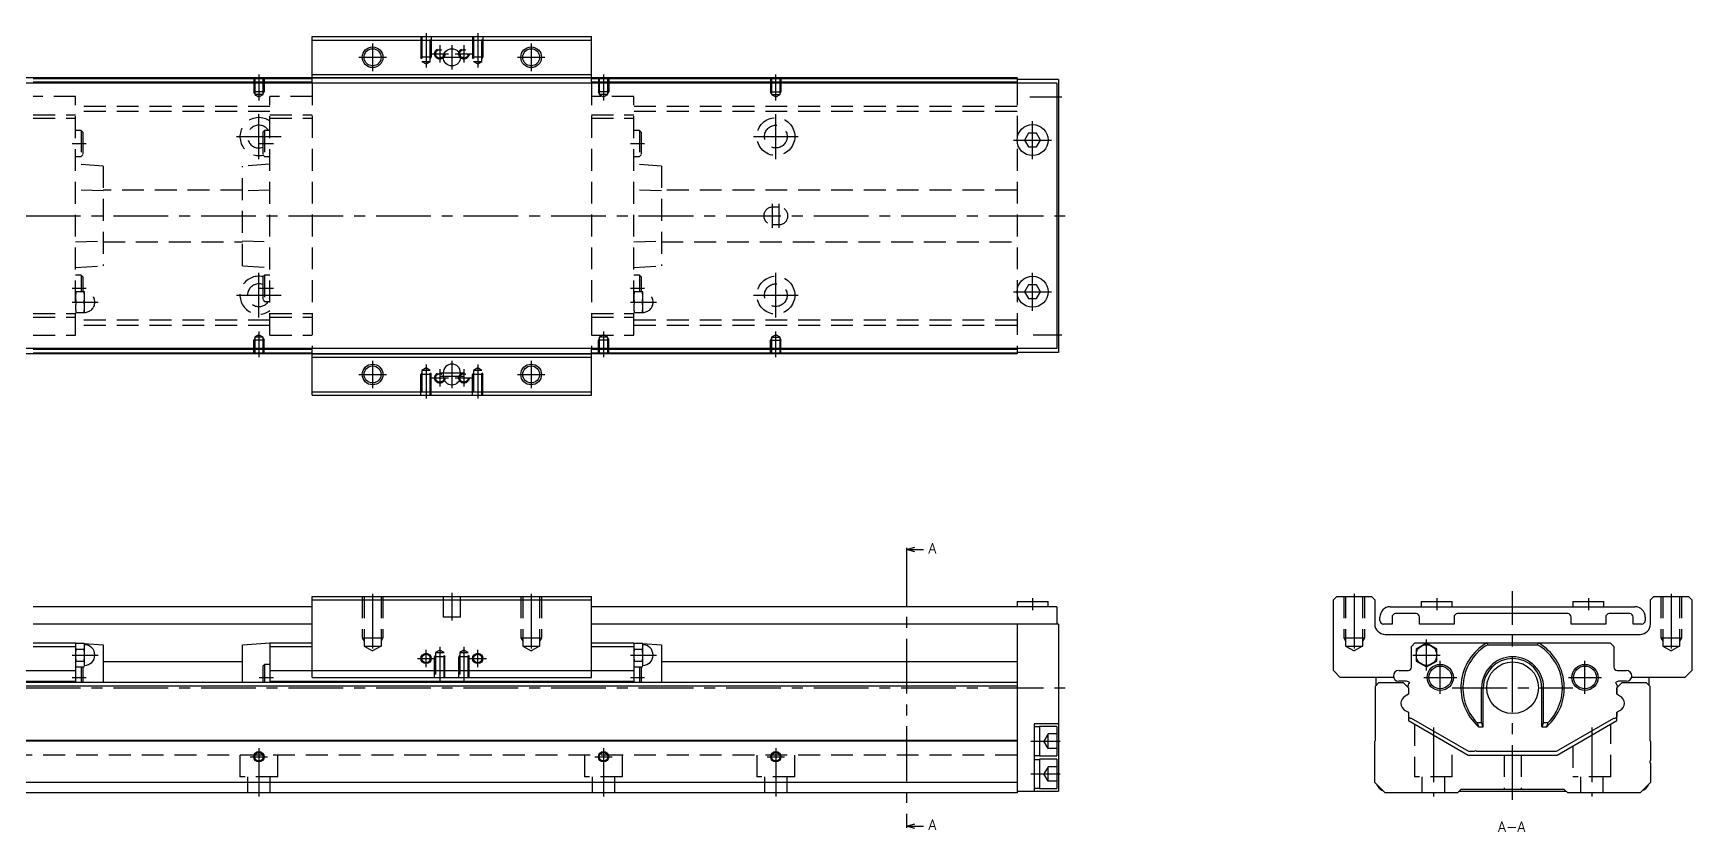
# Model space of a CAD drawing. Extents: x 0 to 924, y -8 to 230.
# Drawn here: x 442.9 to 924.2, y -1.3 to 230.4 of the extents above; entities that cross this region are included whole.
import ezdxf

# ---------------------------------------------------------------- set-up
doc = ezdxf.new("R2010")
doc.units = 0
doc.header["$LTSCALE"] = 0.5
doc.linetypes.add('CENTER', pattern=[50.8, 31.75, -6.35, 6.35, -6.35])
doc.linetypes.add('DASHED', pattern=[19.05, 12.7, -6.35])
for name, color, linetype in [('MSM_CENTER', 1, 'CENTER'), ('MSM_CONTINUOUS', 7, 'CONTINUOUS'), ('MSM_DASHED', 4, 'DASHED'), ('MSM_NARROW', 5, 'CONTINUOUS'), ('MSM_PART_NUMBER', 7, 'CONTINUOUS')]:
    doc.layers.add(name, color=color, linetype=linetype)
doc.styles.get("Standard").update_dxf_attribs({"font": 'txt.shx', "height": 3, "bigfont": 'bigfont.shx'})

msp = doc.modelspace()

# ---------------------------------------------------------------- linework, layer by layer
at = {"layer": 'MSM_CENTER'}
for p, q in [((541.4, 227.38), (541.4, 219.38)), ((556.9, 230.38), (556.9, 220.47)), ((560.9, 226.88), (560.9, 221.88)), ((564.4, 226.88), (564.4, 219.88)), ((567.9, 226.88), (567.9, 221.88)), ((571.9, 230.38), (571.9, 220.47)), ((587.4, 227.38), (587.4, 219.38)), ((537.4, 223.38), (545.4, 223.38)), ((558.4, 224.38), (563.4, 224.38)), ((560.9, 223.38), (567.9, 223.38)), ((565.4, 224.38), (570.4, 224.38)), ((583.4, 223.38), (591.4, 223.38)), ((508.4, 218.38), (508.4, 210.87)), ((608.4, 218.38), (608.4, 210.87)), ((658.4, 210.87), (658.4, 218.38)), ((732.07, 211.88), (741.4, 211.88)), ((508.4, 193.88), (508.4, 206.88)), ((658.4, 193.88), (658.4, 206.88)), ((732.9, 193.88), (732.9, 204.88)), ((454.2, 198.38), (458.3, 198.38)), ((501.9, 200.38), (514.9, 200.38)), ((508.5, 198.38), (512.6, 198.38)), ((616.2, 198.38), (620.3, 198.38)), ((651.9, 200.38), (664.9, 200.38)), ((727.4, 199.38), (738.4, 199.38)), ((657.4, 173.88), (657.4, 180.88)), ((659.4, 173.88), (659.4, 180.88)), ((161.4, 177.38), (742.4, 177.38)), ((508.4, 147.88), (508.4, 160.88)), ((658.4, 147.88), (658.4, 160.88)), ((732.9, 149.88), (732.9, 160.88)), ((454.2, 156.38), (458.3, 156.38)), ((501.9, 154.38), (514.9, 154.38)), ((508.5, 156.38), (512.6, 156.38)), ((616.2, 156.38), (620.3, 156.38)), ((651.9, 154.38), (664.9, 154.38)), ((727.4, 155.38), (738.4, 155.38)), ((454.2, 152.38), (461.8, 152.38)), ((616.2, 152.38), (623.8, 152.38)), ((508.4, 143.89), (508.4, 136.38)), ((608.4, 143.89), (608.4, 136.38)), ((658.4, 136.38), (658.4, 143.89)), ((733.07, 142.88), (741.4, 142.88)), ((541.4, 135.38), (541.4, 127.38)), ((564.4, 135.38), (564.4, 127.38)), ((587.4, 135.38), (587.4, 127.38)), ((537.4, 131.38), (545.4, 131.38)), ((556.9, 134.29), (556.9, 124.38)), ((558.4, 130.38), (563.4, 130.38)), ((560.9, 132.88), (560.9, 127.88)), ((560.9, 131.88), (567.9, 131.88)), ((560.9, 130.88), (567.9, 130.88)), ((565.4, 130.38), (570.4, 130.38)), ((567.9, 132.88), (567.9, 127.88)), ((571.9, 134.29), (571.9, 124.38)), ((583.4, 131.38), (591.4, 131.38)), ((696.28, 80.12), (696.28, 0.88)), ((541.4, 67.76), (541.4, 50.18)), ((564.4, 68), (564.4, 60)), ((587.4, 67.76), (587.4, 50.18)), ((826.21, 67.76), (826.21, 50.18)), ((872.21, 8), (872.21, 68.5)), ((918.21, 67.76), (918.21, 50.18)), ((732.9, 66.5), (732.9, 63)), ((850.21, 66.5), (850.21, 63)), ((894.21, 66.5), (894.21, 63)), ((847.21, 45.54), (847.21, 54.46)), ((454.2, 50), (461.8, 50)), ((554.4, 49), (559.4, 49)), ((556.9, 46.5), (556.9, 51.5)), ((560.9, 52.41), (560.9, 42.5)), ((567.9, 52.41), (567.9, 42.5)), ((569.4, 49), (574.4, 49)), ((571.9, 46.5), (571.9, 51.5)), ((616.2, 50), (623.8, 50)), ((843.21, 50), (851.21, 50)), ((851.21, 38.7), (851.21, 48.3)), ((893.21, 38.7), (893.21, 48.3)), ((454.2, 43.5), (458.3, 43.5)), ((508.5, 43.5), (512.6, 43.5)), ((616.2, 43.5), (620.3, 43.5)), ((846.41, 43.5), (856.01, 43.5)), ((888.41, 43.5), (898.01, 43.5)), ((161.4, 40.5), (742.4, 40.5)), ((854.71, 40.5), (889.71, 40.5)), ((849.21, 28.97), (849.21, 9)), ((895.21, 28.97), (895.21, 9)), ((732.4, 25), (740.9, 25)), ((505.9, 20.5), (510.9, 20.5)), ((508.4, 23), (508.4, 9)), ((605.9, 20.5), (610.9, 20.5)), ((608.4, 23), (608.4, 9)), ((655.9, 20.5), (660.9, 20.5)), ((658.4, 23), (658.4, 9)), ((732.4, 15.5), (740.9, 15.5))]:
    msp.add_line(p, q, dxfattribs=at)
at = {"layer": 'MSM_CONTINUOUS'}
for p, q in [((523.9, 215.88), (523.9, 229.38)), ((523.9, 229.38), (604.9, 229.38)), ((523.9, 228.38), (604.9, 228.38)), ((604.9, 215.88), (604.9, 229.38)), ((728.4, 217.38), (238.4, 217.38)), ((523.9, 217.18), (442.9, 217.18)), ((523.9, 218.38), (604.9, 218.38)), ((523.9, 217.38), (604.9, 217.38)), ((728.4, 217.18), (604.9, 217.18)), ((728.4, 217.38), (728.4, 215.88)), ((740.4, 216.98), (728.4, 216.98)), ((740.4, 216.98), (740.4, 137.78)), ((739.9, 215.88), (224.9, 215.88)), ((523.9, 216.18), (442.9, 216.18)), ((728.4, 216.18), (604.9, 216.18)), ((739.9, 215.88), (739.9, 138.88)), ((731.74, 201.38), (730.59, 199.38)), ((730.59, 199.38), (731.74, 197.38)), ((734.05, 201.38), (731.74, 201.38)), ((731.74, 197.38), (734.05, 197.38)), ((735.2, 199.38), (734.05, 201.38)), ((734.05, 197.38), (735.2, 199.38)), ((731.74, 157.38), (730.59, 155.38)), ((730.59, 155.38), (731.74, 153.38)), ((734.05, 157.38), (731.74, 157.38)), ((735.2, 155.38), (734.05, 157.38)), ((734.05, 153.38), (735.2, 155.38)), ((731.74, 153.38), (734.05, 153.38)), ((739.9, 138.88), (224.9, 138.88)), ((728.4, 137.38), (238.4, 137.38)), ((523.9, 138.58), (442.9, 138.58)), ((523.9, 137.58), (442.9, 137.58)), ((523.9, 125.38), (523.9, 138.88)), ((523.9, 137.38), (604.9, 137.38)), ((523.9, 136.38), (604.9, 136.38)), ((604.9, 125.38), (604.9, 138.88)), ((728.4, 138.58), (604.9, 138.58)), ((728.4, 137.58), (604.9, 137.58)), ((728.4, 138.88), (728.4, 137.38)), ((740.4, 137.78), (728.4, 137.78)), ((561.9, 131.88), (561.9, 130.88)), ((566.9, 130.88), (566.9, 131.88)), ((523.9, 126.38), (604.9, 126.38)), ((523.9, 125.38), (604.9, 125.38)), ((696.28, 80.62), (698.78, 81.29)), ((696.28, 81.12), (696.28, 80.12)), ((696.28, 80.62), (701.28, 80.62)), ((698.78, 79.95), (696.28, 80.62)), ((523.9, 64), (442.9, 64)), ((523.9, 67), (604.9, 67)), ((523.9, 43.5), (523.9, 67)), ((523.9, 66), (604.9, 66)), ((604.9, 43.5), (604.9, 67)), ((739.9, 64), (604.9, 64)), ((728.4, 65.5), (728.4, 64)), ((728.4, 65.5), (737.4, 65.5)), ((737.4, 64), (737.4, 65.5)), ((739.9, 64), (739.9, 59)), ((820.21, 66), (821.21, 67)), ((820.21, 45.5), (820.21, 66)), ((821.21, 67), (831.21, 67)), ((831.21, 67), (832.21, 66)), ((832.21, 66), (832.21, 59)), ((836.71, 64), (907.71, 64)), ((845.71, 65.5), (854.71, 65.5)), ((845.71, 65.5), (845.71, 64)), ((854.71, 64), (854.71, 65.5)), ((889.71, 65.5), (898.71, 65.5)), ((889.71, 65.5), (889.71, 64)), ((898.71, 64), (898.71, 65.5)), ((912.21, 66), (913.21, 67)), ((912.21, 59), (912.21, 66)), ((913.21, 67), (923.21, 67)), ((923.21, 67), (924.21, 66)), ((924.21, 66), (924.21, 45.5)), ((523.9, 59), (442.9, 59)), ((740.4, 59), (604.9, 59)), ((728.4, 59), (728.4, 10)), ((740.4, 59), (740.4, 10.5)), ((833.71, 60), (833.71, 61)), ((837.21, 59), (834.71, 59)), ((837.21, 61), (837.21, 59)), ((844.21, 62), (838.21, 62)), ((845.21, 59), (845.21, 61)), ((855.21, 59), (845.21, 59)), ((855.21, 61), (855.21, 59)), ((888.21, 62), (856.21, 62)), ((889.21, 59), (889.21, 61)), ((899.21, 59), (889.21, 59)), ((899.21, 61), (899.21, 59)), ((906.21, 62), (900.21, 62)), ((907.21, 59), (907.21, 61)), ((909.71, 59), (907.21, 59)), ((910.71, 61), (910.71, 60)), ((442.9, 53.5), (455.2, 53.5)), ((455.2, 53.5), (455.77, 53.46)), ((455.2, 53.5), (455.2, 42)), ((455.32, 53.46), (455.2, 53)), ((455.32, 53.46), (457.67, 53.46)), ((457.8, 53), (457.67, 53.46)), ((457.7, 53.34), (463.2, 53)), ((457.8, 47), (457.8, 53)), ((463.2, 53), (463.2, 42)), ((503.6, 53), (511.6, 53.5)), ((503.6, 42), (503.6, 53)), ((511.6, 53.5), (523.9, 53.5)), ((511.6, 53.5), (511.6, 42)), ((604.9, 53.5), (617.2, 53.5)), ((617.2, 53.5), (617.77, 53.46)), ((617.2, 53.5), (617.2, 42)), ((617.32, 53.46), (617.2, 53)), ((617.32, 53.46), (619.67, 53.46)), ((619.8, 53), (619.67, 53.46)), ((619.7, 53.34), (625.2, 53)), ((619.8, 47), (619.8, 53)), ((625.2, 53), (625.2, 42)), ((835.21, 56), (909.21, 56)), ((842.86, 52.5), (843.86, 53.5)), ((843.86, 53.5), (900.56, 53.5)), ((847.21, 53.46), (844.21, 51.73)), ((850.21, 51.73), (847.21, 53.46)), ((864.73, 53.5), (864.98, 53)), ((864.98, 53), (879.44, 53)), ((879.44, 53), (879.7, 53.5)), ((900.56, 53.5), (901.56, 52.5)), ((442.9, 52.5), (455.2, 52.5)), ((455.2, 52.41), (455.2, 52.6)), ((455.32, 51.73), (457.67, 51.73)), ((455.32, 48.27), (457.67, 48.27)), ((511.6, 52.5), (523.9, 52.5)), ((604.9, 52.5), (617.2, 52.5)), ((617.2, 52.41), (617.2, 52.6)), ((617.32, 51.73), (619.67, 51.73)), ((617.32, 48.27), (619.67, 48.27)), ((842.86, 46.5), (842.86, 52.5)), ((844.21, 51.73), (844.21, 48.27)), ((844.21, 48.27), (847.21, 46.54)), ((847.21, 46.54), (850.21, 48.27)), ((850.21, 48.27), (850.21, 51.73)), ((901.56, 52.5), (901.56, 46.5)), ((349.6, 45.5), (455.2, 45.5)), ((455.2, 47), (455.32, 46.54)), ((455.32, 46.54), (457.67, 46.54)), ((456.8, 46.54), (456.8, 42)), ((457.3, 46.54), (457.3, 42)), ((457.67, 46.54), (457.8, 47)), ((503.6, 48), (463.2, 48)), ((510, 47.3), (509.5, 46.8)), ((509.5, 46.8), (509.5, 42)), ((511.6, 47.3), (510, 47.3)), ((510, 47.3), (510, 42)), ((511.6, 45.5), (617.2, 45.5)), ((523.9, 43.5), (604.9, 43.5)), ((617.2, 47), (617.32, 46.54)), ((617.32, 46.54), (619.67, 46.54)), ((618.8, 46.54), (618.8, 42)), ((619.3, 46.54), (619.3, 42)), ((619.67, 46.54), (619.8, 47)), ((728.4, 48), (625.2, 48)), ((822.21, 43.5), (820.21, 45.5)), ((837.68, 43.5), (822.21, 43.5)), ((832.61, 41.2), (832.61, 43.5)), ((839.16, 45.5), (841.86, 45.5)), ((902.56, 45.5), (905.26, 45.5)), ((922.21, 43.5), (906.75, 43.5)), ((911.81, 41.2), (911.81, 43.5)), ((924.21, 45.5), (922.21, 43.5)), ((728.4, 42), (238.4, 42)), ((728.4, 41), (238.4, 41)), ((349.6, 42.4), (455.2, 42.4)), ((511.6, 42.4), (617.2, 42.4)), ((832.41, 41), (833.41, 42)), ((832.41, 25.2), (832.41, 41)), ((833.41, 42), (840.46, 42)), ((841.46, 42.4), (839.16, 42.4)), ((840.46, 42), (841.96, 40.5)), ((840.46, 42), (841.96, 40.5)), ((841.96, 38.61), (841.07, 38.1)), ((841.91, 40.55), (841.91, 41.2)), ((841.96, 40.5), (841.96, 38.61)), ((863.21, 30.44), (863.21, 40.5)), ((863.71, 29.22), (863.71, 40.5)), ((880.71, 29.22), (880.71, 40.5)), ((881.21, 30.44), (881.21, 40.5)), ((902.46, 40.5), (903.96, 42)), ((902.51, 40.55), (902.46, 40.5)), ((902.46, 40.5), (902.46, 38.61)), ((902.46, 38.61), (902.46, 40.5)), ((903.36, 38.1), (902.46, 38.61)), ((902.51, 41.2), (902.51, 40.55)), ((905.26, 42.4), (902.96, 42.4)), ((903.96, 42), (911.01, 42)), ((911.01, 42), (912.01, 41)), ((912.01, 41), (912.01, 25.2)), ((841.07, 33.9), (841.96, 33.39)), ((902.46, 33.39), (903.36, 33.9)), ((733.4, 30), (733.4, 10.5)), ((740.4, 30), (733.4, 30)), ((734.9, 29.15), (733.4, 29.15)), ((739.9, 29.25), (734.9, 29.25)), ((734.9, 29.25), (734.9, 20.75)), ((739.9, 29.25), (739.9, 20.75)), ((841.96, 33.39), (841.96, 31)), ((841.96, 31), (859.28, 21)), ((842.91, 31.61), (842.71, 31.61)), ((859.55, 22), (842.91, 31.61)), ((861.85, 30.44), (863.21, 30.44)), ((862.32, 29.22), (863.71, 29.22)), ((863.71, 29.22), (863.21, 30.44)), ((881.21, 30.44), (880.71, 29.22)), ((880.71, 29.22), (882.1, 29.22)), ((881.21, 30.44), (882.57, 30.44)), ((901.51, 31.61), (884.87, 22)), ((885.14, 21), (902.46, 31)), ((901.71, 31.61), (901.51, 31.61)), ((902.46, 33.39), (902.46, 32.13)), ((902.46, 31), (902.46, 33.39)), ((728.4, 25.2), (238.4, 25.2)), ((728.4, 25), (238.4, 25)), ((832.21, 25), (832.41, 25.2)), ((832.21, 13), (832.21, 25)), ((912.01, 25.2), (912.21, 25)), ((912.21, 25), (912.21, 19.4)), ((733.4, 20.85), (734.9, 20.85)), ((734.9, 19.65), (733.4, 19.65)), ((734.9, 20.75), (739.9, 20.75)), ((739.9, 19.75), (734.9, 19.75)), ((734.9, 19.75), (734.9, 11.25)), ((739.9, 19.75), (739.9, 11.25)), ((859.28, 21), (885.14, 21)), ((861.06, 22), (859.55, 22)), ((884.87, 22), (861.86, 22)), ((912.21, 18.6), (912.21, 13)), ((728.4, 13), (238.4, 13)), ((728.4, 10), (238.4, 10)), ((728.4, 10.5), (740.4, 10.5)), ((733.4, 11.35), (734.9, 11.35)), ((734.9, 11.25), (739.9, 11.25)), ((835.21, 10), (832.21, 13)), ((856.21, 10), (835.21, 10)), ((857.21, 11), (856.21, 10)), ((856.71, 10.5), (887.71, 10.5)), ((887.21, 11), (857.21, 11)), ((888.21, 10), (887.21, 11)), ((909.21, 10), (888.21, 10)), ((912.21, 13), (909.21, 10)), ((696.28, 0.38), (698.78, 1.05)), ((696.28, 0.88), (696.28, -0.12)), ((696.28, 0.38), (701.28, 0.38)), ((698.78, -0.29), (696.28, 0.38))]:
    msp.add_line(p, q, dxfattribs=at)
for centre, radius in [((541.4, 223.38), 2.46), ((564.4, 223.38), 2.5), ((587.4, 223.38), 2.46), ((732.9, 199.38), 4.5), ((732.9, 155.38), 4.5), ((541.4, 131.38), 2.46), ((587.4, 131.38), 2.46), ((847.21, 50), 3), ((556.9, 49), 1.23), ((571.9, 49), 1.23), ((851.21, 43.5), 3.8), ((851.21, 43.5), 3.3), ((872.21, 40.5), 7.5), ((893.21, 43.5), 3.8), ((893.21, 43.5), 3.3), ((508.4, 20.5), 1.23), ((608.4, 20.5), 1.23), ((658.4, 20.5), 1.23)]:
    msp.add_circle(centre, radius, dxfattribs=at)
for centre, radius, start, end in [((564.4, 131.88), 2.5, 0, 180), ((564.4, 130.88), 2.5, 180, 0), ((836.71, 61), 3, 90, 180), ((907.71, 61), 3, 0, 90), ((835.21, 59), 3, 180, 270), ((834.71, 60), 1, 180, 270), ((838.21, 61), 1, 90, 180), ((844.21, 61), 1, 0, 90), ((856.21, 61), 1, 90, 180), ((888.21, 61), 1, 0, 90), ((900.21, 61), 1, 90, 180), ((906.21, 61), 1, 0, 90), ((909.21, 59), 3, 270, 0), ((909.71, 60), 1, 270, 0), ((458.5, 52.57), 3.31, 164.2277, 179.4294), ((454.49, 52.56), 3.31, 0.5738, 15.7691), ((457.8, 50), 3, 270, 90), ((620.5, 52.57), 3.31, 164.2277, 179.4294), ((616.49, 52.56), 3.31, 0.5738, 15.7691), ((619.8, 50), 3, 270, 90), ((872.21, 40.5), 15, 119.9264, 228.7639), ((872.21, 40.5), 14.44, 120.051, 224.1514), ((872.21, 40.5), 14.44, 315.8486, 59.949), ((872.21, 40.5), 15, 311.2361, 60.0736), ((458.5, 52.63), 3.31, 180.5738, 195.7691), ((468.08, 49.95), 12.89, 172.0306, 179.7562), ((468.65, 50.1), 13.46, 180.407, 187.8062), ((458.5, 47.37), 3.31, 164.2277, 179.4294), ((454.49, 52.63), 3.31, 344.2277, 359.4294), ((444.9, 49.94), 12.89, 0.2452, 7.968), ((444.34, 50.1), 13.46, 352.1938, 359.593), ((454.49, 47.37), 3.31, 0.5738, 15.7691), ((620.5, 52.63), 3.31, 180.5738, 195.7691), ((630.08, 49.95), 12.89, 172.0306, 179.7562), ((630.65, 50.1), 13.46, 180.407, 187.8062), ((620.5, 47.37), 3.31, 164.2277, 179.4294), ((616.49, 52.63), 3.31, 344.2277, 359.4294), ((606.9, 49.94), 12.89, 0.2452, 7.968), ((606.34, 50.1), 13.46, 352.1938, 359.593), ((616.49, 47.37), 3.31, 0.5738, 15.7691), ((872.21, 40.5), 9, 0, 180), ((872.21, 40.5), 8.5, 0, 180), ((458.5, 47.44), 3.31, 180.5738, 195.7691), ((454.49, 47.43), 3.31, 344.2277, 359.4294), ((620.5, 47.44), 3.31, 180.5738, 195.7691), ((616.49, 47.43), 3.31, 344.2277, 359.4294), ((839.16, 43.95), 1.55, 90, 270), ((841.86, 46.5), 1, 270, 0), ((902.56, 46.5), 1, 180, 270), ((905.26, 43.95), 1.55, 270, 90), ((841.46, 41.4), 1, 30.0919, 90), ((842.71, 41.2), 0.8, 118.7489, 180), ((902.96, 41.4), 1, 90, 149.9081), ((901.71, 41.2), 0.8, 0, 61.2511), ((842.37, 35.85), 2.6, 120, 176.5893), ((842.37, 36.15), 2.6, 183.4107, 240), ((902.06, 35.85), 2.6, 3.4107, 60), ((902.06, 36.15), 2.6, 300, 356.5893), ((842.71, 32.41), 0.8, 200.3641, 270), ((874.44, 34.62), 13.26, 198.3686, 204.03), ((869.92, 34.65), 13.33, 335.9851, 341.6163), ((901.71, 32.41), 0.8, 270, 339.6276), ((861.46, 21.7), 0.5, 36.8699, 143.1301), ((912.51, 19), 0.5, 126.8699, 233.1301), ((835.61, 13.5), 3, 201.8137, 248.1863), ((908.81, 13.5), 3, 291.8151, 338.1849)]:
    msp.add_arc(centre, radius, start, end, dxfattribs=at)
at = {"layer": 'MSM_DASHED'}
for p, q in [((555.4, 229.38), (555.4, 223.38)), ((555.67, 229.38), (555.67, 222.18)), ((558.13, 222.18), (558.13, 229.38)), ((558.4, 229.38), (558.4, 223.38)), ((570.4, 229.38), (570.4, 223.38)), ((570.67, 229.38), (570.67, 222.18)), ((573.13, 222.18), (573.13, 229.38)), ((573.4, 229.38), (573.4, 223.38)), ((558.4, 223.38), (555.4, 223.38)), ((555.67, 222.91), (555.4, 223.38)), ((555.67, 222.18), (558.13, 222.18)), ((555.67, 222.18), (556.9, 221.47)), ((556.9, 221.47), (558.13, 222.18)), ((558.13, 222.91), (558.4, 223.38)), ((573.4, 223.38), (570.4, 223.38)), ((570.67, 222.91), (570.4, 223.38)), ((570.67, 222.18), (573.13, 222.18)), ((570.67, 222.18), (571.9, 221.47)), ((571.9, 221.47), (573.13, 222.18)), ((573.13, 222.91), (573.4, 223.38)), ((506.9, 217.38), (506.9, 213.38)), ((507.17, 217.38), (507.17, 212.58)), ((509.63, 212.58), (509.63, 217.38)), ((509.9, 217.38), (509.9, 213.38)), ((604.9, 217.38), (523.9, 217.38)), ((606.9, 217.38), (606.9, 213.38)), ((607.17, 217.38), (607.17, 212.58)), ((609.63, 212.58), (609.63, 217.38)), ((609.9, 217.38), (609.9, 213.38)), ((656.9, 217.38), (656.9, 213.38)), ((657.17, 217.38), (657.17, 212.58)), ((659.63, 212.58), (659.63, 217.38)), ((659.9, 217.38), (659.9, 213.38)), ((455.2, 211.98), (442.9, 211.98)), ((455.2, 142.78), (455.2, 211.98)), ((509.9, 213.38), (506.9, 213.38)), ((507.17, 212.91), (506.9, 213.38)), ((509.63, 212.58), (507.17, 212.58)), ((507.17, 212.58), (508.4, 211.87)), ((508.4, 211.87), (509.63, 212.58)), ((509.63, 212.91), (509.9, 213.38)), ((523.9, 211.98), (511.6, 211.98)), ((511.6, 142.78), (511.6, 211.98)), ((523.9, 215.88), (523.9, 138.88)), ((604.9, 215.88), (604.9, 138.88)), ((617.2, 211.98), (604.9, 211.98)), ((609.9, 213.38), (606.9, 213.38)), ((607.17, 212.91), (606.9, 213.38)), ((609.63, 212.58), (607.17, 212.58)), ((607.17, 212.58), (608.4, 211.87)), ((608.4, 211.87), (609.63, 212.58)), ((609.63, 212.91), (609.9, 213.38)), ((617.2, 142.78), (617.2, 211.98)), ((656.9, 213.38), (659.9, 213.38)), ((657.17, 212.91), (656.9, 213.38)), ((657.17, 212.58), (659.63, 212.58)), ((657.17, 212.58), (658.4, 211.87)), ((658.4, 211.87), (659.63, 212.58)), ((659.63, 212.91), (659.9, 213.38)), ((728.4, 215.88), (728.4, 138.88)), ((511.6, 209.13), (455.2, 209.13)), ((511.6, 207.63), (455.2, 207.63)), ((728.4, 209.13), (617.2, 209.13)), ((728.4, 207.63), (617.2, 207.63)), ((442.9, 206.73), (455.2, 206.73)), ((442.9, 205.73), (455.2, 205.73)), ((456.8, 202.18), (455.2, 202.18)), ((457.3, 201.68), (456.8, 202.18)), ((456.8, 202.18), (456.8, 194.58)), ((510, 202.18), (509.5, 201.68)), ((511.6, 202.18), (510, 202.18)), ((510, 202.18), (510, 194.58)), ((511.6, 206.73), (523.9, 206.73)), ((511.6, 205.73), (523.9, 205.73)), ((604.9, 206.73), (617.2, 206.73)), ((604.9, 205.73), (617.2, 205.73)), ((618.8, 202.18), (617.2, 202.18)), ((619.3, 201.68), (618.8, 202.18)), ((618.8, 202.18), (618.8, 194.58)), ((457.3, 201.68), (457.3, 195.08)), ((509.5, 201.68), (509.5, 195.08)), ((619.3, 201.68), (619.3, 195.08)), ((455.2, 194.58), (456.8, 194.58)), ((456.8, 194.58), (457.3, 195.08)), ((509.5, 195.08), (510, 194.58)), ((510, 194.58), (511.6, 194.58)), ((617.2, 194.58), (618.8, 194.58)), ((618.8, 194.58), (619.3, 195.08)), ((463.2, 191.82), (455.2, 192.38)), ((463.2, 191.82), (463.2, 162.93)), ((511.6, 192.38), (503.6, 191.82)), ((503.6, 162.93), (503.6, 191.82)), ((625.2, 191.82), (617.2, 192.38)), ((625.2, 191.82), (625.2, 162.93)), ((463.2, 184.61), (455.2, 184.86)), ((503.6, 184.88), (463.2, 184.88)), ((511.6, 184.86), (503.6, 184.61)), ((625.2, 184.61), (617.2, 184.86)), ((728.4, 184.88), (625.2, 184.88)), ((659.4, 179.88), (657.4, 179.88)), ((657.4, 174.88), (659.4, 174.88)), ((455.2, 169.89), (463.2, 170.14)), ((463.2, 169.88), (503.6, 169.88)), ((503.6, 170.14), (511.6, 169.89)), ((617.2, 169.89), (625.2, 170.14)), ((625.2, 169.88), (728.4, 169.88)), ((455.2, 162.38), (463.2, 162.93)), ((456.8, 160.18), (455.2, 160.18)), ((456.8, 160.18), (456.8, 155.38)), ((457.3, 159.68), (456.8, 160.18)), ((457.3, 159.68), (457.3, 155.38)), ((503.6, 162.93), (511.6, 162.38)), ((510, 160.18), (509.5, 159.68)), ((509.5, 159.68), (509.5, 153.08)), ((511.6, 160.18), (510, 160.18)), ((510, 160.18), (510, 152.58)), ((617.2, 162.38), (625.2, 162.93)), ((618.8, 160.18), (617.2, 160.18)), ((618.8, 160.18), (618.8, 155.38)), ((619.3, 159.68), (618.8, 160.18)), ((619.3, 159.68), (619.3, 155.38)), ((457.8, 155.38), (455.2, 155.38)), ((457.8, 149.38), (457.8, 155.38)), ((619.8, 155.38), (617.2, 155.38)), ((619.8, 149.38), (619.8, 155.38)), ((455.2, 149.38), (457.8, 149.38)), ((455.32, 152.38), (457.67, 152.38)), ((509.5, 153.08), (510, 152.58)), ((510, 152.58), (511.6, 152.58)), ((617.2, 149.38), (619.8, 149.38)), ((617.32, 152.38), (619.67, 152.38)), ((442.9, 149.03), (455.2, 149.03)), ((442.9, 148.03), (455.2, 148.03)), ((511.6, 147.13), (455.2, 147.13)), ((511.6, 145.63), (455.2, 145.63)), ((511.6, 149.03), (523.9, 149.03)), ((511.6, 148.03), (523.9, 148.03)), ((604.9, 149.03), (617.2, 149.03)), ((604.9, 148.03), (617.2, 148.03)), ((728.4, 147.13), (617.2, 147.13)), ((728.4, 145.63), (617.2, 145.63)), ((442.9, 142.78), (455.2, 142.78)), ((507.17, 141.84), (506.9, 141.38)), ((509.9, 141.38), (506.9, 141.38)), ((506.9, 137.38), (506.9, 141.38)), ((508.4, 142.89), (507.17, 142.18)), ((509.63, 142.18), (507.17, 142.18)), ((507.17, 142.18), (507.17, 137.38)), ((509.63, 142.18), (508.4, 142.89)), ((509.63, 137.38), (509.63, 142.18)), ((509.63, 141.84), (509.9, 141.38)), ((509.9, 137.38), (509.9, 141.38)), ((511.6, 142.78), (523.9, 142.78)), ((604.9, 142.78), (617.2, 142.78)), ((607.17, 141.84), (606.9, 141.38)), ((609.9, 141.38), (606.9, 141.38)), ((606.9, 137.38), (606.9, 141.38)), ((608.4, 142.89), (607.17, 142.18)), ((609.63, 142.18), (607.17, 142.18)), ((607.17, 142.18), (607.17, 137.38)), ((609.63, 142.18), (608.4, 142.89)), ((609.63, 137.38), (609.63, 142.18)), ((609.63, 141.84), (609.9, 141.38)), ((609.9, 137.38), (609.9, 141.38)), ((657.17, 141.84), (656.9, 141.38)), ((656.9, 141.38), (659.9, 141.38)), ((656.9, 137.38), (656.9, 141.38)), ((658.4, 142.89), (657.17, 142.18)), ((657.17, 142.18), (659.63, 142.18)), ((657.17, 142.18), (657.17, 137.38)), ((659.63, 142.18), (658.4, 142.89)), ((659.63, 137.38), (659.63, 142.18)), ((659.63, 141.84), (659.9, 141.38)), ((659.9, 137.38), (659.9, 141.38)), ((604.9, 137.38), (523.9, 137.38)), ((555.67, 131.84), (555.4, 131.38)), ((555.4, 125.38), (555.4, 131.38)), ((558.4, 131.38), (555.4, 131.38)), ((556.9, 133.29), (555.67, 132.58)), ((555.67, 132.58), (555.67, 125.38)), ((558.13, 132.58), (555.67, 132.58)), ((558.13, 132.58), (556.9, 133.29)), ((558.13, 125.38), (558.13, 132.58)), ((558.13, 131.84), (558.4, 131.38)), ((558.4, 125.38), (558.4, 131.38)), ((570.67, 131.84), (570.4, 131.38)), ((570.4, 125.38), (570.4, 131.38)), ((573.4, 131.38), (570.4, 131.38)), ((571.9, 133.29), (570.67, 132.58)), ((570.67, 132.58), (570.67, 125.38)), ((573.13, 132.58), (570.67, 132.58)), ((573.13, 132.58), (571.9, 133.29)), ((573.13, 125.38), (573.13, 132.58)), ((573.13, 131.84), (573.4, 131.38)), ((573.4, 125.38), (573.4, 131.38)), ((538.4, 67), (538.4, 55)), ((538.94, 67), (538.94, 52.6)), ((543.85, 67), (543.85, 52.6)), ((544.4, 67), (544.4, 55)), ((561.9, 67), (561.9, 61)), ((566.9, 61), (566.9, 67)), ((584.4, 67), (584.4, 55)), ((584.94, 67), (584.94, 52.6)), ((589.85, 67), (589.85, 52.6)), ((590.4, 67), (590.4, 55)), ((823.21, 67), (823.21, 55)), ((823.75, 67), (823.75, 52.6)), ((828.67, 67), (828.67, 52.6)), ((829.21, 67), (829.21, 55)), ((915.21, 67), (915.21, 55)), ((915.75, 67), (915.75, 52.6)), ((920.67, 67), (920.67, 52.6)), ((921.21, 67), (921.21, 55)), ((566.9, 61), (561.9, 61)), ((538.4, 55), (544.4, 55)), ((538.4, 55), (538.94, 54.06)), ((544.4, 55), (543.85, 54.06)), ((584.4, 55), (590.4, 55)), ((584.4, 55), (584.94, 54.06)), ((590.4, 55), (589.85, 54.06)), ((823.21, 55), (829.21, 55)), ((823.21, 55), (823.75, 54.06)), ((829.21, 55), (828.67, 54.06)), ((915.21, 55), (921.21, 55)), ((915.21, 55), (915.75, 54.06)), ((921.21, 55), (920.67, 54.06)), ((538.94, 52.6), (543.85, 52.6)), ((538.94, 52.6), (541.4, 51.18)), ((543.85, 52.6), (541.4, 51.18)), ((559.67, 49.97), (559.4, 49.5)), ((562.4, 49.5), (559.4, 49.5)), ((559.4, 43.5), (559.4, 49.5)), ((560.9, 51.41), (559.67, 50.7)), ((559.67, 50.7), (559.67, 43.5)), ((559.67, 50.7), (562.13, 50.7)), ((562.13, 50.7), (560.9, 51.41)), ((562.13, 43.5), (562.13, 50.7)), ((562.13, 49.97), (562.4, 49.5)), ((562.4, 43.5), (562.4, 49.5)), ((566.67, 49.97), (566.4, 49.5)), ((569.4, 49.5), (566.4, 49.5)), ((566.4, 43.5), (566.4, 49.5)), ((567.9, 51.41), (566.67, 50.7)), ((566.67, 50.7), (566.67, 43.5)), ((566.67, 50.7), (569.13, 50.7)), ((569.13, 50.7), (567.9, 51.41)), ((569.13, 43.5), (569.13, 50.7)), ((569.13, 49.97), (569.4, 49.5)), ((569.4, 43.5), (569.4, 49.5)), ((584.94, 52.6), (589.85, 52.6)), ((584.94, 52.6), (587.4, 51.18)), ((589.85, 52.6), (587.4, 51.18)), ((823.75, 52.6), (828.67, 52.6)), ((823.75, 52.6), (826.21, 51.18)), ((828.67, 52.6), (826.21, 51.18)), ((915.75, 52.6), (920.67, 52.6)), ((915.75, 52.6), (918.21, 51.18)), ((920.67, 52.6), (918.21, 51.18)), ((843.71, 29.99), (843.71, 14.7)), ((900.71, 14.7), (900.71, 29.99)), ((737.4, 27.12), (736.17, 25)), ((737.4, 22.88), (736.17, 25)), ((737.4, 22.88), (737.4, 27.12)), ((739.9, 27.12), (737.4, 27.12)), ((737.4, 25), (739.9, 25)), ((728.4, 21), (238.4, 21)), ((502.9, 21), (502.9, 14.7)), ((513.9, 14.7), (513.9, 21)), ((602.9, 21), (602.9, 14.7)), ((613.9, 14.7), (613.9, 21)), ((652.9, 21), (652.9, 14.7)), ((663.9, 14.7), (663.9, 21)), ((739.9, 22.88), (737.4, 22.88)), ((854.71, 14.7), (854.71, 23.64)), ((869.71, 21), (869.71, 11)), ((874.71, 21), (874.71, 11)), ((889.71, 23.64), (889.71, 14.7)), ((513.9, 14.7), (502.9, 14.7)), ((505.1, 14.7), (505.1, 10)), ((511.7, 10), (511.7, 14.7)), ((613.9, 14.7), (602.9, 14.7)), ((605.1, 14.7), (605.1, 10)), ((611.7, 10), (611.7, 14.7)), ((663.9, 14.7), (652.9, 14.7)), ((655.1, 14.7), (655.1, 10)), ((661.7, 10), (661.7, 14.7)), ((737.4, 17.62), (736.17, 15.5)), ((737.4, 13.38), (736.17, 15.5)), ((737.4, 13.38), (737.4, 17.62)), ((739.9, 17.62), (737.4, 17.62)), ((737.4, 15.5), (739.9, 15.5)), ((854.71, 14.7), (843.71, 14.7)), ((845.91, 14.7), (845.91, 10)), ((852.51, 10), (852.51, 14.7)), ((900.71, 14.7), (889.71, 14.7)), ((891.91, 14.7), (891.91, 10)), ((898.51, 10), (898.51, 14.7)), ((739.9, 13.38), (737.4, 13.38))]:
    msp.add_line(p, q, dxfattribs=at)
for centre, radius in [((560.9, 224.38), 1.5), ((560.9, 224.38), 1.23), ((567.9, 224.38), 1.5), ((567.9, 224.38), 1.23), ((658.4, 200.38), 5.5), ((658.4, 200.38), 3.3), ((658.4, 154.38), 5.5), ((658.4, 154.38), 3.3), ((560.9, 130.38), 1.5), ((560.9, 130.38), 1.23), ((567.9, 130.38), 1.5), ((567.9, 130.38), 1.23)]:
    msp.add_circle(centre, radius, dxfattribs=at)
for centre, radius, start, end in [((508.4, 200.38), 5.5, 54.4215, 282.3182), ((508.4, 200.38), 3.3, 33.0557, 289.4712), ((657.4, 177.38), 2.5, 90, 270), ((659.4, 177.38), 2.5, 270, 90), ((508.4, 154.38), 5.5, 77.6818, 305.5785), ((464.89, 153.83), 9.69, 170.8086, 179.713), ((448.1, 153.83), 9.7, 0.2886, 9.1898), ((457.8, 152.38), 3, 270, 90), ((508.4, 154.38), 3.3, 70.5288, 326.9443), ((626.89, 153.83), 9.69, 170.8086, 179.713), ((610.1, 153.83), 9.7, 0.2886, 9.1898), ((619.8, 152.38), 3, 270, 90), ((464.89, 153.92), 9.7, 180.2886, 189.1898), ((464.89, 150.83), 9.69, 170.8086, 179.713), ((464.89, 150.92), 9.7, 180.2886, 189.1898), ((448.1, 153.92), 9.69, 350.8086, 359.713), ((448.1, 150.83), 9.7, 0.2886, 9.1898), ((448.1, 150.92), 9.69, 350.8086, 359.713), ((626.89, 153.92), 9.7, 180.2886, 189.1898), ((626.89, 150.83), 9.69, 170.8086, 179.713), ((626.89, 150.92), 9.7, 180.2886, 189.1898), ((610.1, 153.92), 9.69, 350.8086, 359.713), ((610.1, 150.83), 9.7, 0.2886, 9.1898), ((610.1, 150.92), 9.69, 350.8086, 359.713)]:
    msp.add_arc(centre, radius, start, end, dxfattribs=at)
at = {"layer": 'MSM_NARROW'}
for centre, radius in [((541.4, 223.38), 3), ((587.4, 223.38), 3), ((541.4, 131.38), 3), ((587.4, 131.38), 3), ((556.9, 49), 1.5), ((571.9, 49), 1.5), ((508.4, 20.5), 1.5), ((608.4, 20.5), 1.5), ((658.4, 20.5), 1.5)]:
    msp.add_circle(centre, radius, dxfattribs=at)

# ---------------------------------------------------------------- texts
at = {"layer": 'MSM_PART_NUMBER'}
for s, p in [('A', (702.69, 79.49)), ('A', (702.69, -0.75)), ('A-A', (867.95, -1.28))]:
    msp.add_text(s, height=3, dxfattribs=at).set_placement(p)

doc.saveas('drawing.dxf')
